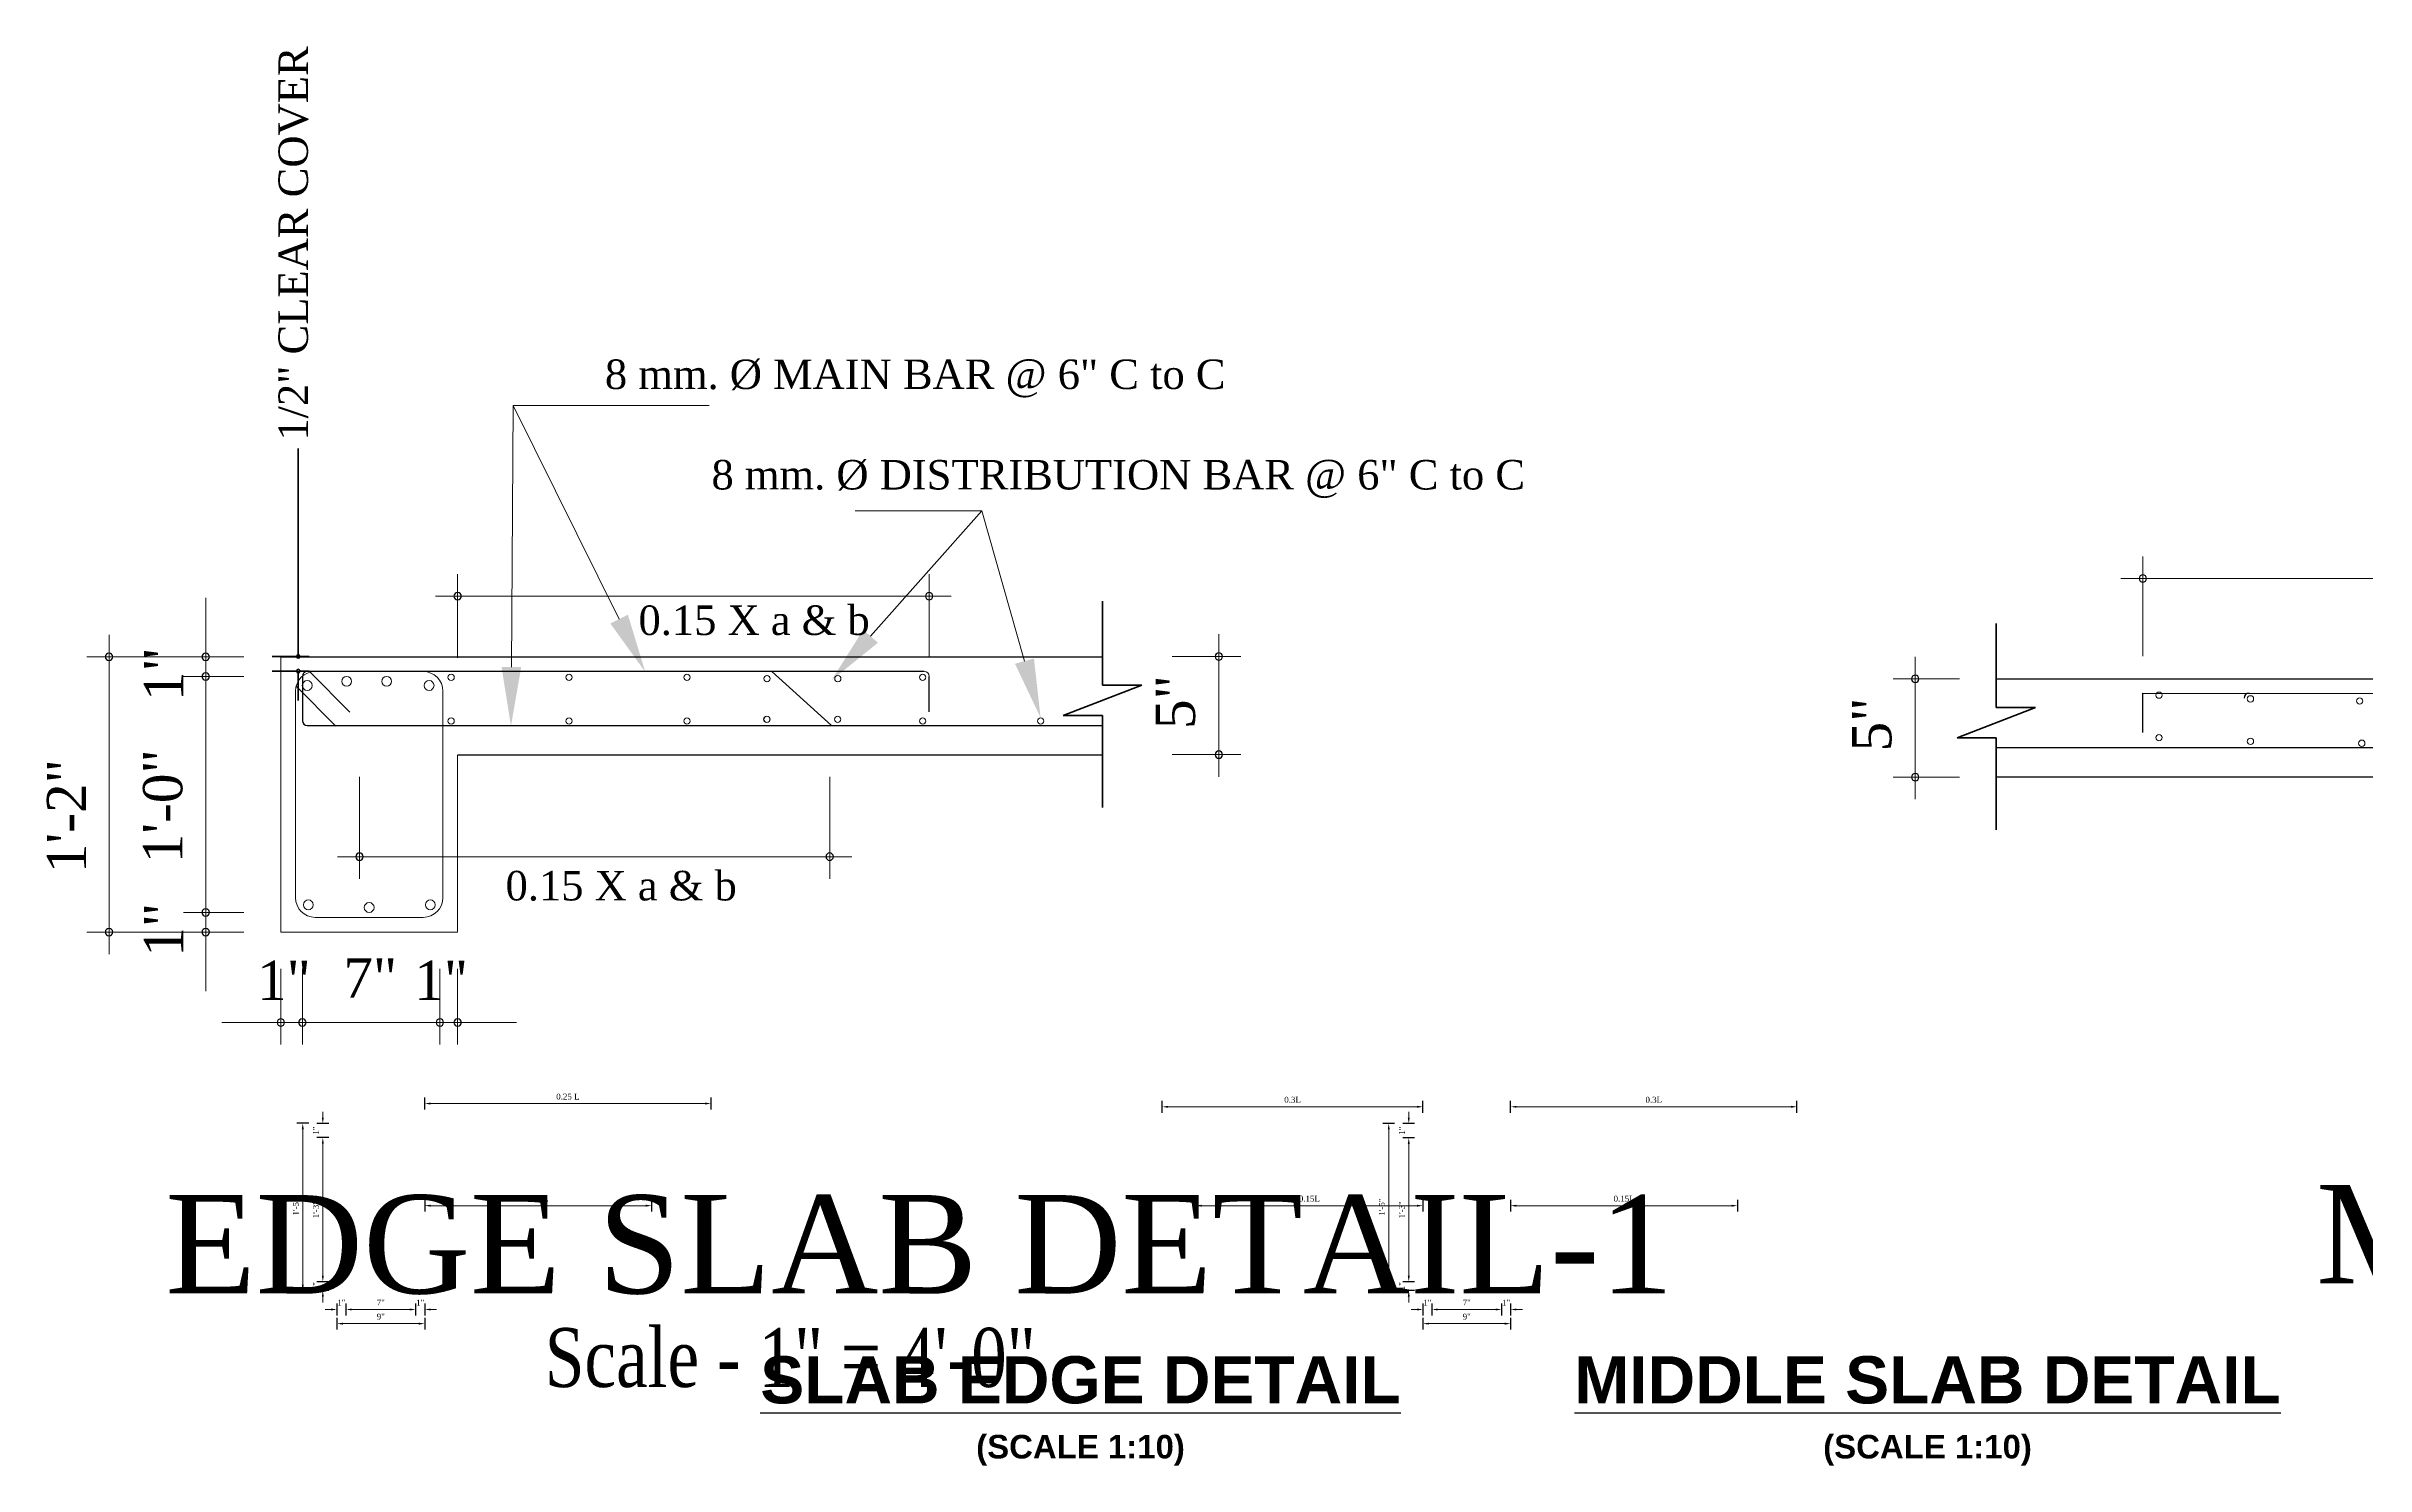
# Model space of a CAD drawing. Header units: feet. Extents: x 28652 to 66086, y -6769 to -640.
# Drawn here: x 59786.7 to 60022.7, y -1414.1 to -1269.8 of the extents above; entities that cross this region are included whole.
import ezdxf

# ---------------------------------------------------------------- set-up
doc = ezdxf.new("R2010")
doc.units = ezdxf.units.FT
doc.header["$LTSCALE"] = 50
doc.header["$MEASUREMENT"] = 0
doc.header["$PDMODE"] = 34
for name, color, linetype, lineweight in [('brain', 176, 'Continuous', 15), ('DIM', 7, 'Continuous', 9), ('DIMENSION', 142, 'Continuous', 13), ('ring', 200, 'Continuous', 15), ('wall', 6, 'Continuous', 40)]:
    doc.layers.add(name, color=color, linetype=linetype, lineweight=lineweight)
doc.layers.add('IES_WR_TEMPLATE-TITLE TEXT', color=7, linetype='Continuous')
doc.layers.add('Text', color=7, linetype='Continuous')
doc.styles.add('1.8', font='times.ttf', dxfattribs={"width": 0.8, "height": 8})
doc.styles.add('arial', font='times.ttf')
doc.styles.add('Arial Annotation', font='arial.ttf', dxfattribs={"height": 0.06})
doc.styles.add('STYLUS', font='times.ttf')
doc.styles.add('TITLE', font='times.ttf', dxfattribs={"height": 11})
doc.dimstyles.new('SECS', dxfattribs={"dimtxt": 0.06, "dimasz": 0.06, "dimexe": 0.06, "dimexo": 0, "dimgap": 0.04, "dimtad": 1, "dimdec": 0, "dimzin": 3, "dimdsep": 46, "dimlunit": 4, "dimtxsty": 'arial', "dimcen": 1.25, "dimclrd": 256, "dimclrt": 3, "dimadec": 0, "dimazin": 0, "dimtfac": 1, "dimtdec": 0, "dimtix": 1, "dimtofl": 0, "dimtmove": 2, "dimatfit": 1, "dimfxl": 0.06, "dimfxlon": 1, "dimtolj": 1, "dimtzin": 0, "dimlwd": -1, "dimarcsym": 0})

# ---------------------------------------------------------------- blocks, each defined once
blk = doc.blocks.new('*D1395')
at = {"layer": 'Defpoints', "color": 0, "ltscale": 0.1, "transparency": 16777216}
for p in [(59812.78, -1379.3), (59816.26, -1379.3), (59816.26, -1396.32)]:
    blk.add_point(p, dxfattribs=at)
at = {"layer": 'DIM', "color": 0, "lineweight": -2, "ltscale": 0.1, "transparency": 16777216}
for p, q in [((59813.38, -1379.3), (59812.18, -1379.3)), ((59813.38, -1396.32), (59812.18, -1396.32))]:
    blk.add_line(p, q, dxfattribs=at)
at = {"layer": 'DIM', "ltscale": 0.1, "transparency": 16777216}
blk.add_line((59812.78, -1395.72), (59812.78, -1379.9), dxfattribs=at)
for points in [[(59812.68, -1379.9), (59812.88, -1379.9), (59812.78, -1379.3)], [(59812.68, -1395.72), (59812.88, -1395.72), (59812.78, -1396.32)]]:
    blk.add_solid(points, dxfattribs=at)
at = {"layer": 'DIM', "color": 3, "ltscale": 0.1, "transparency": 16777216, "insert": (59812.08, -1387.81), "char_height": 0.6, "attachment_point": 5, "rotation": 90, "style": 'arial'}
blk.add_mtext('\\A1;1\'-5"', dxfattribs=at)
blk = doc.blocks.new('*D1397')
at = {"layer": 'Defpoints', "color": 0, "ltscale": 0.1, "transparency": 16777216}
for p in [(59814.82, -1396.32), (59820.72, -1395.41), (59820.72, -1396.32)]:
    blk.add_point(p, dxfattribs=at)
at = {"layer": 'DIM', "ltscale": 0.1, "transparency": 16777216}
for p, q in [((59814.82, -1394.81), (59814.82, -1394.21)), ((59814.82, -1396.92), (59814.82, -1397.52))]:
    blk.add_line(p, q, dxfattribs=at)
at = {"layer": 'DIM', "color": 0, "lineweight": -2, "ltscale": 0.1, "transparency": 16777216}
for p, q in [((59815.42, -1395.41), (59814.22, -1395.41)), ((59815.42, -1396.32), (59814.22, -1396.32))]:
    blk.add_line(p, q, dxfattribs=at)
at = {"layer": 'DIM', "ltscale": 0.1, "transparency": 16777216}
for points in [[(59814.72, -1394.81), (59814.92, -1394.81), (59814.82, -1395.41)], [(59814.72, -1396.92), (59814.92, -1396.92), (59814.82, -1396.32)]]:
    blk.add_solid(points, dxfattribs=at)
at = {"layer": 'DIM', "color": 3, "ltscale": 0.1, "transparency": 16777216, "insert": (59814.12, -1395.87), "char_height": 0.6, "attachment_point": 5, "rotation": 90, "style": 'arial'}
blk.add_mtext('\\A1;1"', dxfattribs=at)
blk = doc.blocks.new('*D1399')
at = {"layer": 'Defpoints', "color": 0, "ltscale": 0.1, "transparency": 16777216}
for p in [(59814.82, -1380.76), (59817.9, -1380.76), (59820.72, -1395.41)]:
    blk.add_point(p, dxfattribs=at)
at = {"layer": 'DIM', "color": 0, "lineweight": -2, "ltscale": 0.1, "transparency": 16777216}
for p, q in [((59815.42, -1380.76), (59814.22, -1380.76)), ((59815.42, -1395.41), (59814.22, -1395.41))]:
    blk.add_line(p, q, dxfattribs=at)
at = {"layer": 'DIM', "ltscale": 0.1, "transparency": 16777216}
blk.add_line((59814.82, -1394.81), (59814.82, -1381.36), dxfattribs=at)
for points in [[(59814.72, -1381.36), (59814.92, -1381.36), (59814.82, -1380.76)], [(59814.72, -1394.81), (59814.92, -1394.81), (59814.82, -1395.41)]]:
    blk.add_solid(points, dxfattribs=at)
at = {"layer": 'DIM', "color": 3, "ltscale": 0.1, "transparency": 16777216, "insert": (59814.12, -1388.09), "char_height": 0.6, "attachment_point": 5, "rotation": 90, "style": 'arial'}
blk.add_mtext('\\A1;1\'-3"', dxfattribs=at)
blk = doc.blocks.new('*D1401')
at = {"layer": 'Defpoints', "color": 0, "ltscale": 0.1, "transparency": 16777216}
for p in [(59814.82, -1379.32), (59816.26, -1379.32), (59817.9, -1380.76)]:
    blk.add_point(p, dxfattribs=at)
at = {"layer": 'DIM', "ltscale": 0.1, "transparency": 16777216}
for p, q in [((59814.82, -1378.72), (59814.82, -1378.12)), ((59814.82, -1381.36), (59814.82, -1381.96))]:
    blk.add_line(p, q, dxfattribs=at)
at = {"layer": 'DIM', "color": 0, "lineweight": -2, "ltscale": 0.1, "transparency": 16777216}
for p, q in [((59815.42, -1379.32), (59814.22, -1379.32)), ((59815.42, -1380.76), (59814.22, -1380.76))]:
    blk.add_line(p, q, dxfattribs=at)
at = {"layer": 'DIM', "ltscale": 0.1, "transparency": 16777216}
for points in [[(59814.72, -1378.72), (59814.92, -1378.72), (59814.82, -1379.32)], [(59814.72, -1381.36), (59814.92, -1381.36), (59814.82, -1380.76)]]:
    blk.add_solid(points, dxfattribs=at)
at = {"layer": 'DIM', "color": 3, "ltscale": 0.1, "transparency": 16777216, "insert": (59814.12, -1380.04), "char_height": 0.6, "attachment_point": 5, "rotation": 90, "style": 'arial'}
blk.add_mtext('\\A1;1"', dxfattribs=at)
blk = doc.blocks.new('*D1403')
at = {"layer": 'Defpoints', "color": 0, "ltscale": 0.1, "transparency": 16777216}
for p in [(59817.17, -1394.2), (59816.26, -1396.32), (59817.17, -1398.24)]:
    blk.add_point(p, dxfattribs=at)
at = {"layer": 'DIM', "ltscale": 0.1, "transparency": 16777216}
for p, q in [((59815.66, -1398.24), (59815.06, -1398.24)), ((59817.77, -1398.24), (59818.37, -1398.24))]:
    blk.add_line(p, q, dxfattribs=at)
at = {"layer": 'DIM', "color": 0, "lineweight": -2, "ltscale": 0.1, "transparency": 16777216}
for p, q in [((59816.26, -1397.64), (59816.26, -1398.84)), ((59817.17, -1397.64), (59817.17, -1398.84))]:
    blk.add_line(p, q, dxfattribs=at)
at = {"layer": 'DIM', "ltscale": 0.1, "transparency": 16777216}
for points in [[(59815.66, -1398.14), (59815.66, -1398.34), (59816.26, -1398.24)], [(59817.77, -1398.14), (59817.77, -1398.34), (59817.17, -1398.24)]]:
    blk.add_solid(points, dxfattribs=at)
at = {"layer": 'DIM', "color": 3, "ltscale": 0.1, "transparency": 16777216, "insert": (59816.71, -1397.54), "char_height": 0.6, "attachment_point": 5, "style": 'arial'}
blk.add_mtext('\\A1;1"', dxfattribs=at)
blk = doc.blocks.new('*D1405')
at = {"layer": 'Defpoints', "color": 0, "ltscale": 0.1, "transparency": 16777216}
for p in [(59817.17, -1394.2), (59824.27, -1394.2), (59824.27, -1398.24)]:
    blk.add_point(p, dxfattribs=at)
at = {"layer": 'DIM', "color": 0, "lineweight": -2, "ltscale": 0.1, "transparency": 16777216}
for p, q in [((59817.17, -1397.64), (59817.17, -1398.84)), ((59824.27, -1397.64), (59824.27, -1398.84))]:
    blk.add_line(p, q, dxfattribs=at)
at = {"layer": 'DIM', "ltscale": 0.1, "transparency": 16777216}
blk.add_line((59817.77, -1398.24), (59823.67, -1398.24), dxfattribs=at)
for points in [[(59817.77, -1398.14), (59817.77, -1398.34), (59817.17, -1398.24)], [(59823.67, -1398.14), (59823.67, -1398.34), (59824.27, -1398.24)]]:
    blk.add_solid(points, dxfattribs=at)
at = {"layer": 'DIM', "color": 3, "ltscale": 0.1, "transparency": 16777216, "insert": (59820.72, -1397.53), "char_height": 0.6, "attachment_point": 5, "style": 'arial'}
blk.add_mtext('\\A1;7"', dxfattribs=at)
blk = doc.blocks.new('*D1407')
at = {"layer": 'Defpoints', "color": 0, "ltscale": 0.1, "transparency": 16777216}
for p in [(59824.27, -1394.2), (59825.19, -1396.32), (59825.19, -1398.24)]:
    blk.add_point(p, dxfattribs=at)
at = {"layer": 'DIM', "ltscale": 0.1, "transparency": 16777216}
for p, q in [((59823.67, -1398.24), (59823.07, -1398.24)), ((59825.79, -1398.24), (59826.39, -1398.24))]:
    blk.add_line(p, q, dxfattribs=at)
at = {"layer": 'DIM', "color": 0, "lineweight": -2, "ltscale": 0.1, "transparency": 16777216}
for p, q in [((59824.27, -1397.64), (59824.27, -1398.84)), ((59825.19, -1397.64), (59825.19, -1398.84))]:
    blk.add_line(p, q, dxfattribs=at)
at = {"layer": 'DIM', "ltscale": 0.1, "transparency": 16777216}
for points in [[(59823.67, -1398.14), (59823.67, -1398.34), (59824.27, -1398.24)], [(59825.79, -1398.14), (59825.79, -1398.34), (59825.19, -1398.24)]]:
    blk.add_solid(points, dxfattribs=at)
at = {"layer": 'DIM', "color": 3, "ltscale": 0.1, "transparency": 16777216, "insert": (59824.73, -1397.54), "char_height": 0.6, "attachment_point": 5, "style": 'arial'}
blk.add_mtext('\\A1;1"', dxfattribs=at)
blk = doc.blocks.new('*D1409')
at = {"layer": 'Defpoints', "color": 0, "ltscale": 0.1, "transparency": 16777216}
for p in [(59816.26, -1396.32), (59825.19, -1396.32), (59825.19, -1399.68)]:
    blk.add_point(p, dxfattribs=at)
at = {"layer": 'DIM', "color": 0, "lineweight": -2, "ltscale": 0.1, "transparency": 16777216}
for p, q in [((59816.26, -1399.08), (59816.26, -1400.28)), ((59825.19, -1399.08), (59825.19, -1400.28))]:
    blk.add_line(p, q, dxfattribs=at)
at = {"layer": 'DIM', "ltscale": 0.1, "transparency": 16777216}
blk.add_line((59816.86, -1399.68), (59824.59, -1399.68), dxfattribs=at)
for points in [[(59816.86, -1399.58), (59816.86, -1399.78), (59816.26, -1399.68)], [(59824.59, -1399.58), (59824.59, -1399.78), (59825.19, -1399.68)]]:
    blk.add_solid(points, dxfattribs=at)
at = {"layer": 'DIM', "color": 3, "ltscale": 0.1, "transparency": 16777216, "insert": (59820.72, -1398.97), "char_height": 0.6, "attachment_point": 5, "style": 'arial'}
blk.add_mtext('\\A1;9"', dxfattribs=at)
blk = doc.blocks.new('*D1411')
at = {"layer": 'Defpoints', "color": 0, "ltscale": 0.1, "transparency": 16777216}
for p in [(59854.33, -1377.29), (59854.33, -1383.24), (59825.19, -1385.39)]:
    blk.add_point(p, dxfattribs=at)
at = {"layer": 'DIM', "color": 0, "lineweight": -2, "ltscale": 0.1, "transparency": 16777216}
for p, q in [((59825.19, -1377.89), (59825.19, -1376.69)), ((59854.33, -1377.89), (59854.33, -1376.69))]:
    blk.add_line(p, q, dxfattribs=at)
at = {"layer": 'DIM', "ltscale": 0.1, "transparency": 16777216}
blk.add_line((59825.79, -1377.29), (59853.73, -1377.29), dxfattribs=at)
for points in [[(59825.79, -1377.19), (59825.79, -1377.39), (59825.19, -1377.29)], [(59853.73, -1377.19), (59853.73, -1377.39), (59854.33, -1377.29)]]:
    blk.add_solid(points, dxfattribs=at)
at = {"layer": 'DIM', "color": 3, "ltscale": 0.1, "transparency": 16777216, "insert": (59839.76, -1376.59), "char_height": 0.6, "attachment_point": 5, "style": 'arial'}
blk.add_mtext('\\A1;0.25 L', dxfattribs=at)
blk = doc.blocks.new('*D1413')
at = {"layer": 'Defpoints', "color": 0, "ltscale": 0.1, "transparency": 16777216}
for p in [(59825.19, -1385.39), (59848.29, -1384.1), (59848.29, -1387.68)]:
    blk.add_point(p, dxfattribs=at)
at = {"layer": 'DIM', "color": 0, "lineweight": -2, "ltscale": 0.1, "transparency": 16777216}
for p, q in [((59825.19, -1387.08), (59825.19, -1388.28)), ((59848.29, -1387.08), (59848.29, -1388.28))]:
    blk.add_line(p, q, dxfattribs=at)
at = {"layer": 'DIM', "ltscale": 0.1, "transparency": 16777216}
blk.add_line((59825.79, -1387.68), (59847.69, -1387.68), dxfattribs=at)
for points in [[(59825.79, -1387.58), (59825.79, -1387.78), (59825.19, -1387.68)], [(59847.69, -1387.58), (59847.69, -1387.78), (59848.29, -1387.68)]]:
    blk.add_solid(points, dxfattribs=at)
at = {"layer": 'DIM', "color": 3, "ltscale": 0.1, "transparency": 16777216, "insert": (59836.74, -1386.97), "char_height": 0.6, "attachment_point": 5, "style": 'arial'}
blk.add_mtext('\\A1;0.15L', dxfattribs=at)
blk = doc.blocks.new('*D1415')
at = {"layer": 'Defpoints', "color": 0, "ltscale": 0.1, "transparency": 16777216}
for p in [(59923.31, -1379.32), (59926.79, -1379.32), (59926.79, -1396.32)]:
    blk.add_point(p, dxfattribs=at)
at = {"layer": 'DIM', "color": 0, "lineweight": -2, "ltscale": 0.1, "transparency": 16777216}
for p, q in [((59923.91, -1379.32), (59922.71, -1379.32)), ((59923.91, -1396.32), (59922.71, -1396.32))]:
    blk.add_line(p, q, dxfattribs=at)
at = {"layer": 'DIM', "ltscale": 0.1, "transparency": 16777216}
blk.add_line((59923.31, -1395.72), (59923.31, -1379.92), dxfattribs=at)
for points in [[(59923.21, -1379.92), (59923.41, -1379.92), (59923.31, -1379.32)], [(59923.21, -1395.72), (59923.41, -1395.72), (59923.31, -1396.32)]]:
    blk.add_solid(points, dxfattribs=at)
at = {"layer": 'DIM', "color": 3, "ltscale": 0.1, "transparency": 16777216, "insert": (59922.61, -1387.82), "char_height": 0.6, "attachment_point": 5, "rotation": 90, "style": 'arial'}
blk.add_mtext('\\A1;1\'-5"', dxfattribs=at)
blk = doc.blocks.new('*D1417')
at = {"layer": 'Defpoints', "color": 0, "ltscale": 0.1, "transparency": 16777216}
for p in [(59925.35, -1396.32), (59931.25, -1395.41), (59931.25, -1396.32)]:
    blk.add_point(p, dxfattribs=at)
at = {"layer": 'DIM', "ltscale": 0.1, "transparency": 16777216}
for p, q in [((59925.35, -1394.81), (59925.35, -1394.21)), ((59925.35, -1396.92), (59925.35, -1397.52))]:
    blk.add_line(p, q, dxfattribs=at)
at = {"layer": 'DIM', "color": 0, "lineweight": -2, "ltscale": 0.1, "transparency": 16777216}
for p, q in [((59925.95, -1395.41), (59924.75, -1395.41)), ((59925.95, -1396.32), (59924.75, -1396.32))]:
    blk.add_line(p, q, dxfattribs=at)
at = {"layer": 'DIM', "ltscale": 0.1, "transparency": 16777216}
for points in [[(59925.25, -1394.81), (59925.45, -1394.81), (59925.35, -1395.41)], [(59925.25, -1396.92), (59925.45, -1396.92), (59925.35, -1396.32)]]:
    blk.add_solid(points, dxfattribs=at)
at = {"layer": 'DIM', "color": 3, "ltscale": 0.1, "transparency": 16777216, "insert": (59924.65, -1395.87), "char_height": 0.6, "attachment_point": 5, "rotation": 90, "style": 'arial'}
blk.add_mtext('\\A1;1"', dxfattribs=at)
blk = doc.blocks.new('*D1419')
at = {"layer": 'Defpoints', "color": 0, "ltscale": 0.1, "transparency": 16777216}
for p in [(59925.35, -1380.79), (59928.43, -1380.79), (59931.25, -1395.41)]:
    blk.add_point(p, dxfattribs=at)
at = {"layer": 'DIM', "color": 0, "lineweight": -2, "ltscale": 0.1, "transparency": 16777216}
for p, q in [((59925.95, -1380.79), (59924.75, -1380.79)), ((59925.95, -1395.41), (59924.75, -1395.41))]:
    blk.add_line(p, q, dxfattribs=at)
at = {"layer": 'DIM', "ltscale": 0.1, "transparency": 16777216}
blk.add_line((59925.35, -1394.81), (59925.35, -1381.39), dxfattribs=at)
for points in [[(59925.25, -1381.39), (59925.45, -1381.39), (59925.35, -1380.79)], [(59925.25, -1394.81), (59925.45, -1394.81), (59925.35, -1395.41)]]:
    blk.add_solid(points, dxfattribs=at)
at = {"layer": 'DIM', "color": 3, "ltscale": 0.1, "transparency": 16777216, "insert": (59924.65, -1388.1), "char_height": 0.6, "attachment_point": 5, "rotation": 90, "style": 'arial'}
blk.add_mtext('\\A1;1\'-3"', dxfattribs=at)
blk = doc.blocks.new('*D1421')
at = {"layer": 'Defpoints', "color": 0, "ltscale": 0.1, "transparency": 16777216}
for p in [(59927.7, -1394.2), (59926.79, -1396.32), (59927.7, -1398.24)]:
    blk.add_point(p, dxfattribs=at)
at = {"layer": 'DIM', "ltscale": 0.1, "transparency": 16777216}
for p, q in [((59926.19, -1398.24), (59925.59, -1398.24)), ((59928.3, -1398.24), (59928.9, -1398.24))]:
    blk.add_line(p, q, dxfattribs=at)
at = {"layer": 'DIM', "color": 0, "lineweight": -2, "ltscale": 0.1, "transparency": 16777216}
for p, q in [((59926.79, -1397.64), (59926.79, -1398.84)), ((59927.7, -1397.64), (59927.7, -1398.84))]:
    blk.add_line(p, q, dxfattribs=at)
at = {"layer": 'DIM', "ltscale": 0.1, "transparency": 16777216}
for points in [[(59926.19, -1398.14), (59926.19, -1398.34), (59926.79, -1398.24)], [(59928.3, -1398.14), (59928.3, -1398.34), (59927.7, -1398.24)]]:
    blk.add_solid(points, dxfattribs=at)
at = {"layer": 'DIM', "color": 3, "ltscale": 0.1, "transparency": 16777216, "insert": (59927.24, -1397.54), "char_height": 0.6, "attachment_point": 5, "style": 'arial'}
blk.add_mtext('\\A1;1"', dxfattribs=at)
blk = doc.blocks.new('*D1423')
at = {"layer": 'Defpoints', "color": 0, "ltscale": 0.1, "transparency": 16777216}
for p in [(59927.7, -1394.2), (59934.8, -1394.2), (59934.8, -1398.24)]:
    blk.add_point(p, dxfattribs=at)
at = {"layer": 'DIM', "color": 0, "lineweight": -2, "ltscale": 0.1, "transparency": 16777216}
for p, q in [((59927.7, -1397.64), (59927.7, -1398.84)), ((59934.8, -1397.64), (59934.8, -1398.84))]:
    blk.add_line(p, q, dxfattribs=at)
at = {"layer": 'DIM', "ltscale": 0.1, "transparency": 16777216}
blk.add_line((59928.3, -1398.24), (59934.2, -1398.24), dxfattribs=at)
for points in [[(59928.3, -1398.14), (59928.3, -1398.34), (59927.7, -1398.24)], [(59934.2, -1398.14), (59934.2, -1398.34), (59934.8, -1398.24)]]:
    blk.add_solid(points, dxfattribs=at)
at = {"layer": 'DIM', "color": 3, "ltscale": 0.1, "transparency": 16777216, "insert": (59931.25, -1397.53), "char_height": 0.6, "attachment_point": 5, "style": 'arial'}
blk.add_mtext('\\A1;7"', dxfattribs=at)
blk = doc.blocks.new('*D1425')
at = {"layer": 'Defpoints', "color": 0, "ltscale": 0.1, "transparency": 16777216}
for p in [(59934.8, -1394.2), (59935.71, -1396.32), (59935.71, -1398.24)]:
    blk.add_point(p, dxfattribs=at)
at = {"layer": 'DIM', "ltscale": 0.1, "transparency": 16777216}
for p, q in [((59934.2, -1398.24), (59933.6, -1398.24)), ((59936.31, -1398.24), (59936.91, -1398.24))]:
    blk.add_line(p, q, dxfattribs=at)
at = {"layer": 'DIM', "color": 0, "lineweight": -2, "ltscale": 0.1, "transparency": 16777216}
for p, q in [((59934.8, -1397.64), (59934.8, -1398.84)), ((59935.71, -1397.64), (59935.71, -1398.84))]:
    blk.add_line(p, q, dxfattribs=at)
at = {"layer": 'DIM', "ltscale": 0.1, "transparency": 16777216}
for points in [[(59934.2, -1398.14), (59934.2, -1398.34), (59934.8, -1398.24)], [(59936.31, -1398.14), (59936.31, -1398.34), (59935.71, -1398.24)]]:
    blk.add_solid(points, dxfattribs=at)
at = {"layer": 'DIM', "color": 3, "ltscale": 0.1, "transparency": 16777216, "insert": (59935.26, -1397.54), "char_height": 0.6, "attachment_point": 5, "style": 'arial'}
blk.add_mtext('\\A1;1"', dxfattribs=at)
blk = doc.blocks.new('*D1427')
at = {"layer": 'Defpoints', "color": 0, "ltscale": 0.1, "transparency": 16777216}
for p in [(59926.79, -1396.32), (59935.71, -1396.32), (59935.71, -1399.68)]:
    blk.add_point(p, dxfattribs=at)
at = {"layer": 'DIM', "color": 0, "lineweight": -2, "ltscale": 0.1, "transparency": 16777216}
for p, q in [((59926.79, -1399.08), (59926.79, -1400.28)), ((59935.71, -1399.08), (59935.71, -1400.28))]:
    blk.add_line(p, q, dxfattribs=at)
at = {"layer": 'DIM', "ltscale": 0.1, "transparency": 16777216}
blk.add_line((59927.39, -1399.68), (59935.11, -1399.68), dxfattribs=at)
for points in [[(59927.39, -1399.58), (59927.39, -1399.78), (59926.79, -1399.68)], [(59935.11, -1399.58), (59935.11, -1399.78), (59935.71, -1399.68)]]:
    blk.add_solid(points, dxfattribs=at)
at = {"layer": 'DIM', "color": 3, "ltscale": 0.1, "transparency": 16777216, "insert": (59931.25, -1398.97), "char_height": 0.6, "attachment_point": 5, "style": 'arial'}
blk.add_mtext('\\A1;9"', dxfattribs=at)
blk = doc.blocks.new('*D1429')
at = {"layer": 'Defpoints', "color": 0, "ltscale": 0.1, "transparency": 16777216}
for p in [(59935.71, -1385.39), (59958.82, -1384.12), (59958.82, -1387.68)]:
    blk.add_point(p, dxfattribs=at)
at = {"layer": 'DIM', "color": 0, "lineweight": -2, "ltscale": 0.1, "transparency": 16777216}
for p, q in [((59935.71, -1387.08), (59935.71, -1388.28)), ((59958.82, -1387.08), (59958.82, -1388.28))]:
    blk.add_line(p, q, dxfattribs=at)
at = {"layer": 'DIM', "ltscale": 0.1, "transparency": 16777216}
blk.add_line((59936.31, -1387.68), (59958.22, -1387.68), dxfattribs=at)
for points in [[(59936.31, -1387.58), (59936.31, -1387.78), (59935.71, -1387.68)], [(59958.22, -1387.58), (59958.22, -1387.78), (59958.82, -1387.68)]]:
    blk.add_solid(points, dxfattribs=at)
at = {"layer": 'DIM', "color": 3, "ltscale": 0.1, "transparency": 16777216, "insert": (59947.27, -1386.97), "char_height": 0.6, "attachment_point": 5, "style": 'arial'}
blk.add_mtext('\\A1;0.15L', dxfattribs=at)
blk = doc.blocks.new('*D1431')
at = {"layer": 'Defpoints', "color": 0, "ltscale": 0.1, "transparency": 16777216}
for p in [(59925.35, -1379.32), (59928.43, -1380.79), (59934.01, -1379.32)]:
    blk.add_point(p, dxfattribs=at)
at = {"layer": 'DIM', "ltscale": 0.1, "transparency": 16777216}
for p, q in [((59925.35, -1378.72), (59925.35, -1378.12)), ((59925.35, -1381.39), (59925.35, -1381.99))]:
    blk.add_line(p, q, dxfattribs=at)
at = {"layer": 'DIM', "color": 0, "lineweight": -2, "ltscale": 0.1, "transparency": 16777216}
for p, q in [((59925.95, -1379.32), (59924.75, -1379.32)), ((59925.95, -1380.79), (59924.75, -1380.79))]:
    blk.add_line(p, q, dxfattribs=at)
at = {"layer": 'DIM', "ltscale": 0.1, "transparency": 16777216}
for points in [[(59925.25, -1378.72), (59925.45, -1378.72), (59925.35, -1379.32)], [(59925.25, -1381.39), (59925.45, -1381.39), (59925.35, -1380.79)]]:
    blk.add_solid(points, dxfattribs=at)
at = {"layer": 'DIM', "color": 3, "ltscale": 0.1, "transparency": 16777216, "insert": (59924.65, -1380.05), "char_height": 0.6, "attachment_point": 5, "rotation": 90, "style": 'arial'}
blk.add_mtext('\\A1;1"', dxfattribs=at)
blk = doc.blocks.new('*D1433')
at = {"layer": 'Defpoints', "color": 0, "ltscale": 0.1, "transparency": 16777216}
for p in [(59964.86, -1377.62), (59964.86, -1383.27), (59935.71, -1385.39)]:
    blk.add_point(p, dxfattribs=at)
at = {"layer": 'DIM', "color": 0, "lineweight": -2, "ltscale": 0.1, "transparency": 16777216}
for p, q in [((59935.71, -1378.22), (59935.71, -1377.02)), ((59964.86, -1378.22), (59964.86, -1377.02))]:
    blk.add_line(p, q, dxfattribs=at)
at = {"layer": 'DIM', "ltscale": 0.1, "transparency": 16777216}
blk.add_line((59936.31, -1377.62), (59964.26, -1377.62), dxfattribs=at)
for points in [[(59936.31, -1377.52), (59936.31, -1377.72), (59935.71, -1377.62)], [(59964.26, -1377.52), (59964.26, -1377.72), (59964.86, -1377.62)]]:
    blk.add_solid(points, dxfattribs=at)
at = {"layer": 'DIM', "color": 3, "ltscale": 0.1, "transparency": 16777216, "insert": (59950.29, -1376.91), "char_height": 0.6, "attachment_point": 5, "style": 'arial'}
blk.add_mtext('\\A1;0.3L', dxfattribs=at)
blk = doc.blocks.new('*D1435')
at = {"layer": 'Defpoints', "color": 0, "ltscale": 0.1, "transparency": 16777216}
for p in [(59900.25, -1377.62), (59900.25, -1383.08), (59926.79, -1385.39)]:
    blk.add_point(p, dxfattribs=at)
at = {"layer": 'DIM', "color": 0, "lineweight": -2, "ltscale": 0.1, "transparency": 16777216}
for p, q in [((59900.25, -1378.22), (59900.25, -1377.02)), ((59926.79, -1378.22), (59926.79, -1377.02))]:
    blk.add_line(p, q, dxfattribs=at)
at = {"layer": 'DIM', "ltscale": 0.1, "transparency": 16777216}
blk.add_line((59926.19, -1377.62), (59900.85, -1377.62), dxfattribs=at)
for points in [[(59900.85, -1377.52), (59900.85, -1377.72), (59900.25, -1377.62)], [(59926.19, -1377.52), (59926.19, -1377.72), (59926.79, -1377.62)]]:
    blk.add_solid(points, dxfattribs=at)
at = {"layer": 'DIM', "color": 3, "ltscale": 0.1, "transparency": 16777216, "insert": (59913.52, -1376.91), "char_height": 0.6, "attachment_point": 5, "style": 'arial'}
blk.add_mtext('\\A1;0.3L', dxfattribs=at)
blk = doc.blocks.new('*D1437')
at = {"layer": 'Defpoints', "color": 0, "ltscale": 0.1, "transparency": 16777216}
for p in [(59903.68, -1384.12), (59926.79, -1385.39), (59903.68, -1387.68)]:
    blk.add_point(p, dxfattribs=at)
at = {"layer": 'DIM', "color": 0, "lineweight": -2, "ltscale": 0.1, "transparency": 16777216}
for p, q in [((59903.68, -1387.08), (59903.68, -1388.28)), ((59926.79, -1387.08), (59926.79, -1388.28))]:
    blk.add_line(p, q, dxfattribs=at)
at = {"layer": 'DIM', "ltscale": 0.1, "transparency": 16777216}
blk.add_line((59926.19, -1387.68), (59904.28, -1387.68), dxfattribs=at)
for points in [[(59904.28, -1387.58), (59904.28, -1387.78), (59903.68, -1387.68)], [(59926.19, -1387.58), (59926.19, -1387.78), (59926.79, -1387.68)]]:
    blk.add_solid(points, dxfattribs=at)
at = {"layer": 'DIM', "color": 3, "ltscale": 0.1, "transparency": 16777216, "insert": (59915.23, -1386.97), "char_height": 0.6, "attachment_point": 5, "style": 'arial'}
blk.add_mtext('\\A1;0.15L', dxfattribs=at)

msp = doc.modelspace()

# ---------------------------------------------------------------- linework, layer by layer
at = {"ltscale": 10}
for p, q in [((59810.54, -1331.85), (59894.19, -1331.84)), ((59985.15, -1334.09), (60233.88, -1334.07)), ((59894.19, -1341.84), (59828.54, -1341.84)), ((60088.38, -1344.07), (59985.15, -1344.09))]:
    msp.add_line(p, q, dxfattribs=at)
at = {"color": 0, "linetype": 'ByBlock'}
for centre, radius, start, end in [((60000.06, -1323.89), 0.375, 0, 180), ((60000.06, -1323.89), 0.375, 180, 0), ((59828.54, -1325.68), 0.375, 0, 180), ((59828.54, -1325.68), 0.375, 180, 0), ((59876.54, -1325.68), 0.375, 0, 180), ((59876.54, -1325.68), 0.375, 180, 0), ((59793.06, -1331.85), 0.375, 90, 270), ((59793.06, -1331.85), 0.375, 270, 90), ((59802.9, -1331.85), 0.375, 90, 270), ((59802.9, -1333.85), 0.375, 90, 270), ((59802.9, -1333.85), 0.375, 90, 270), ((59802.9, -1331.85), 0.375, 270, 90), ((59802.9, -1333.85), 0.375, 270, 90), ((59802.9, -1333.85), 0.375, 270, 90), ((59812.32, -1331.81), 0.188, 90, 270), ((59812.32, -1333.31), 0.188, 90, 270), ((59812.32, -1331.81), 0.188, 270, 90), ((59812.32, -1333.31), 0.188, 270, 90), ((59906.02, -1331.81), 0.375, 90, 270), ((59906.02, -1331.81), 0.375, 270, 90), ((59976.9, -1334.1), 0.375, 90, 270), ((59976.9, -1334.1), 0.375, 270, 90), ((59906.02, -1341.8), 0.375, 90, 270), ((59906.02, -1341.8), 0.375, 270, 90), ((59976.9, -1344.09), 0.375, 90, 270), ((59976.9, -1344.09), 0.375, 270, 90), ((59818.56, -1352.18), 0.375, 0, 180), ((59818.56, -1352.18), 0.375, 180, 0), ((59866.41, -1352.18), 0.375, 0, 180), ((59866.41, -1352.18), 0.375, 180, 0), ((59793.06, -1359.85), 0.375, 90, 270), ((59793.06, -1359.85), 0.375, 270, 90), ((59802.9, -1357.85), 0.375, 90, 270), ((59802.9, -1357.85), 0.375, 90, 270), ((59802.9, -1359.85), 0.375, 90, 270), ((59802.9, -1357.85), 0.375, 270, 90), ((59802.9, -1357.85), 0.375, 270, 90), ((59802.9, -1359.85), 0.375, 270, 90), ((59810.54, -1369.05), 0.375, 0, 180), ((59810.54, -1369.05), 0.375, 180, 0), ((59812.74, -1369.05), 0.375, 0, 180), ((59812.74, -1369.05), 0.375, 0, 180), ((59812.74, -1369.05), 0.375, 180, 0), ((59812.74, -1369.05), 0.375, 180, 0), ((59826.74, -1369.05), 0.375, 0, 180), ((59826.74, -1369.05), 0.375, 0, 180), ((59826.74, -1369.05), 0.375, 180, 0), ((59826.74, -1369.05), 0.375, 180, 0), ((59828.54, -1369.05), 0.375, 0, 180), ((59828.54, -1369.05), 0.375, 180, 0)]:
    msp.add_arc(centre, radius, start, end, dxfattribs=at)
at = {"layer": 'brain', "lineweight": 30}
for p, q in [((59876.04, -1333.35), (59813.24, -1333.35)), ((59866.59, -1338.84), (59860.52, -1333.35)), ((59812.74, -1333.85), (59812.74, -1338.35)), ((59876.54, -1337.43), (59876.54, -1333.85)), ((60000.06, -1339.55), (60000.06, -1335.55)), ((60000.06, -1335.55), (60212.11, -1335.85)), ((59813.24, -1338.85), (59894.19, -1338.84)), ((59985.15, -1341.09), (60233.88, -1341.07))]:
    msp.add_line(p, q, dxfattribs=at)
for centre, start, end in [((60010.88, -1336.05), 90, 180), ((59813.24, -1338.35), 180, 270)]:
    msp.add_arc(centre, 0.5, start, end, dxfattribs=at)
at = {"layer": 'DIM', "color": 5, "ltscale": 48}
for p, q in [((60000.06, -1331.8), (60000.06, -1321.64)), ((59828.54, -1331.96), (59828.54, -1323.43)), ((59876.54, -1331.93), (59876.54, -1323.43)), ((59997.81, -1323.89), (60090.63, -1323.89)), ((59802.9, -1331.85), (59802.9, -1325.85)), ((59826.29, -1325.68), (59878.79, -1325.68)), ((59793.06, -1362.1), (59793.06, -1329.6)), ((59906.02, -1329.56), (59906.02, -1344.05)), ((59806.79, -1331.85), (59790.81, -1331.85)), ((59806.79, -1331.85), (59800.65, -1331.85)), ((59802.9, -1360.1), (59802.9, -1331.6)), ((59901.26, -1331.81), (59908.27, -1331.81)), ((59976.9, -1331.85), (59976.9, -1346.34)), ((59806.79, -1333.85), (59800.65, -1333.85)), ((59806.79, -1333.85), (59800.65, -1333.85)), ((59802.9, -1333.85), (59802.9, -1339.85)), ((59981.4, -1334.1), (59974.65, -1334.1)), ((59901.26, -1341.8), (59908.27, -1341.8)), ((59818.56, -1344.06), (59818.56, -1354.43)), ((59866.41, -1344.06), (59866.41, -1354.43)), ((59981.4, -1344.09), (59974.65, -1344.09)), ((59802.9, -1357.85), (59802.9, -1351.85)), ((59816.31, -1352.18), (59868.66, -1352.18)), ((59806.79, -1357.85), (59800.65, -1357.85)), ((59806.79, -1357.85), (59800.65, -1357.85)), ((59806.79, -1359.85), (59790.81, -1359.85)), ((59806.79, -1359.85), (59800.65, -1359.85)), ((59802.9, -1359.85), (59802.9, -1365.85)), ((59810.54, -1363.6), (59810.54, -1371.3)), ((59812.74, -1363.6), (59812.74, -1371.3)), ((59812.74, -1363.6), (59812.74, -1371.3)), ((59826.74, -1363.6), (59826.74, -1371.3)), ((59826.74, -1363.6), (59826.74, -1371.3)), ((59828.54, -1363.6), (59828.54, -1371.3)), ((59810.54, -1369.05), (59804.54, -1369.05)), ((59828.99, -1369.05), (59810.49, -1369.05)), ((59812.74, -1369.05), (59818.74, -1369.05)), ((59826.74, -1369.05), (59820.74, -1369.05)), ((59828.54, -1369.05), (59834.54, -1369.05))]:
    msp.add_line(p, q, dxfattribs=at)
at = {"layer": 'DIM'}
for p, q in [((59810.54, -1331.85), (59810.54, -1359.85)), ((59813.52, -1333.42), (59817.57, -1337.47)), ((59825.04, -1333.35), (59814.04, -1333.35)), ((59812.04, -1335.35), (59812.04, -1356.35)), ((59812.1, -1334.83), (59816.16, -1338.89)), ((59827.04, -1356.35), (59827.04, -1335.35)), ((59810.54, -1341.85), (59810.54, -1341.85)), ((59828.54, -1341.84), (59828.54, -1359.85)), ((59814.04, -1358.35), (59825.04, -1358.35)), ((59810.54, -1359.85), (59828.54, -1359.85))]:
    msp.add_line(p, q, dxfattribs=at)
for centre, radius, start, end in [((59814.04, -1335.35), 2, 90, 180), ((59813.24, -1333.85), 0.5, 90, 180), ((59825.04, -1335.35), 2, 0, 90), ((59827.88, -1333.93), 0.32, 0, 180), ((59839.88, -1333.93), 0.32, 0, 180), ((59851.88, -1333.93), 0.32, 0, 180), ((59875.88, -1333.93), 0.32, 0, 180), ((59876.04, -1333.85), 0.5, 0, 90), ((59813.23, -1334.77), 0.5, 0, 180), ((59813.23, -1334.77), 0.5, 180, 0), ((59817.25, -1334.35), 0.5, 0, 180), ((59817.25, -1334.35), 0.5, 180, 0), ((59821.32, -1334.35), 0.5, 0, 180), ((59821.32, -1334.35), 0.5, 180, 0), ((59825.64, -1334.77), 0.5, 0, 180), ((59825.64, -1334.77), 0.5, 180, 0), ((59827.88, -1333.93), 0.32, 180, 0), ((59839.88, -1333.93), 0.32, 180, 0), ((59851.88, -1333.93), 0.32, 180, 0), ((59860.02, -1334.07), 0.32, 0, 180), ((59860.02, -1334.07), 0.32, 180, 0), ((59860.03, -1334.07), 0.32, 0, 180), ((59860.03, -1334.07), 0.32, 180, 0), ((59867.24, -1334.07), 0.32, 0, 180), ((59867.24, -1334.07), 0.32, 180, 0), ((59875.88, -1333.93), 0.32, 180, 0), ((59827.88, -1338.38), 0.32, 0, 180), ((59827.88, -1338.38), 0.32, 180, 0), ((59839.88, -1338.38), 0.32, 0, 180), ((59839.88, -1338.38), 0.32, 180, 0), ((59851.88, -1338.38), 0.32, 0, 180), ((59851.88, -1338.38), 0.32, 180, 0), ((59860.01, -1338.2), 0.32, 0, 180), ((59860.01, -1338.2), 0.32, 180, 0), ((59860.02, -1338.2), 0.32, 0, 180), ((59860.02, -1338.2), 0.32, 180, 0), ((59867.23, -1338.2), 0.32, 0, 180), ((59867.23, -1338.2), 0.32, 180, 0), ((59875.88, -1338.38), 0.32, 0, 180), ((59875.88, -1338.38), 0.32, 0, 180), ((59875.88, -1338.38), 0.32, 180, 0), ((59875.88, -1338.38), 0.32, 180, 0), ((59887.88, -1338.38), 0.32, 0, 180), ((59887.88, -1338.38), 0.32, 180, 0), ((59814.04, -1356.35), 2, 180, 270), ((59813.35, -1357.08), 0.5, 0, 180), ((59813.35, -1357.08), 0.5, 180, 0), ((59819.54, -1357.35), 0.5, 0, 180), ((59825.04, -1356.35), 2, 270, 0), ((59825.76, -1357.08), 0.5, 0, 180), ((59825.76, -1357.08), 0.5, 180, 0), ((59819.54, -1357.35), 0.5, 180, 0)]:
    msp.add_arc(centre, radius, start, end, dxfattribs=at)
at = {"layer": 'DIMENSION', "ltscale": 10, "extrusion": (0, 0, -1)}
for p, q in [((59834.01, -1332.89), (59834.21, -1306.28)), ((59844.97, -1328.01), (59834.21, -1306.28)), ((59834.21, -1306.28), (59854.16, -1306.28)), ((59870.57, -1329.76), (59881.88, -1316.99))]:
    msp.add_line(p, q, dxfattribs=at)
at = {"layer": 'DIMENSION', "ltscale": 10}
for p, q in [((59881.88, -1316.99), (59868.99, -1316.99)), ((59886.23, -1332.29), (59881.88, -1316.99))]:
    msp.add_line(p, q, dxfattribs=at)
at = {"layer": 'ring', "ltscale": 48}
for centre, start, end in [((60001.7, -1335.75), 0, 180), ((60001.7, -1335.75), 180, 0), ((60011.02, -1336.13), 0, 180), ((60022.13, -1336.35), 0, 180), ((60011.02, -1336.13), 180, 0), ((60022.13, -1336.35), 180, 0), ((60001.7, -1340.07), 0, 180), ((60001.7, -1340.07), 180, 0), ((60011.02, -1340.45), 0, 180), ((60011.02, -1340.45), 180, 0), ((60022.35, -1340.64), 0, 180), ((60022.35, -1340.64), 180, 0)]:
    msp.add_arc(centre, 0.32, start, end, dxfattribs=at)
at = {"layer": 'wall', "color": 5, "ltscale": 48}
for p, q in [((59812.32, -1331.81), (59812.32, -1310.65)), ((59809.66, -1331.81), (59813.44, -1331.81)), ((59809.66, -1333.31), (59813.44, -1333.31)), ((59812.32, -1333.31), (59812.32, -1336.31))]:
    msp.add_line(p, q, dxfattribs=at)
at = {"layer": 'wall', "ltscale": 48}
for p, q in [((59894.19, -1334.73), (59894.19, -1326.19)), ((59985.15, -1336.99), (59985.15, -1328.45)), ((59890.19, -1337.82), (59898.19, -1334.73)), ((59898.19, -1334.73), (59894.19, -1334.73)), ((59894.19, -1337.82), (59890.19, -1337.82)), ((59894.19, -1347.18), (59894.19, -1337.82)), ((59981.15, -1340.08), (59989.15, -1336.99)), ((59989.15, -1336.99), (59985.15, -1336.99)), ((59985.15, -1340.08), (59981.15, -1340.08)), ((59985.15, -1349.44), (59985.15, -1340.08))]:
    msp.add_line(p, q, dxfattribs=at)
at = {"layer": 'wall', "ltscale": 48, "extrusion": (0, 0, -1)}
for points in [[(-59844.08, -1328.46), (-59847.64, -1333.39), (-59845.87, -1327.57)], [(-59869.82, -1329.1), (-59866.59, -1334.25), (-59871.32, -1330.42)], [(-59833.01, -1332.88), (-59833.97, -1338.89), (-59835.01, -1332.9)]]:
    msp.add_solid(points, dxfattribs=at)
at = {"layer": 'wall', "ltscale": 48}
msp.add_solid([(59887.2, -1332.02), (59887.88, -1338.06), (59885.27, -1332.56)], dxfattribs=at)

# ---------------------------------------------------------------- texts
at = {"layer": 'DIM', "color": 7, "style": 'STYLUS'}
for s, p in [('1"', (59800.61, -1336.36)), ('5"', (59903.59, -1339.2)), ('5"', (59974.47, -1341.48)), ('1\'-2"', (59790.73, -1353.86)), ('1\'-0"', (59800.52, -1352.86)), ('1"', (59800.61, -1362.36))]:
    msp.add_text(s, height=4, rotation=90, dxfattribs=at).set_placement(p)
for s, p in [('1"', (59808.12, -1366.76)), ('7"', (59816.9, -1366.51)), ('1"', (59824.12, -1366.76))]:
    msp.add_text(s, height=4, dxfattribs=at).set_placement(p)
at = {"layer": 'IES_WR_TEMPLATE-TITLE TEXT', "char_height": 4.8, "width": 151.0404, "attachment_point": 1, "style": 'Arial Annotation'}
for s, insert in [('\\pxqc;{\\fArial|b1|i0|c0|p34;\\LSLAB EDGE DETAIL\\P\\H0.5x;\\l(SCALE 1:10)}', (59816.42, -1402.99)), ('\\pxqc;{\\fArial|b1|i0|c0|p34;\\LMIDDLE SLAB DETAIL\\P\\H0.5x;\\l(SCALE 1:10)}', (59902.63, -1402.99))]:
    msp.add_mtext(s, dxfattribs=dict(at, insert=insert))
at = {"layer": 'Text', "style": 'arial'}
msp.add_text('1/2" CLEAR COVER', height=3, rotation=90, dxfattribs=at).set_placement((59813.3, -1309.87))
at = {"layer": 'Text'}
for s, height, style, p in [('8 mm. %%C MAIN BAR @ 6" C to C', 3, 'arial', (59843.53, -1304.61)), ('8 mm. %%C DISTRIBUTION BAR @ 6" C to C', 3, 'arial', (59854.38, -1314.83)), ('0.15 X a & b', 3, 'arial', (59846.95, -1329.63)), ('0.15 X a & b', 3, 'arial', (59833.42, -1356.63)), ('MIDDLE SLAB DETAIL-2', 10, 'TITLE', (60017.7, -1395.58)), ('EDGE SLAB DETAIL-1', 10, 'TITLE', (59798.78, -1396.6))]:
    msp.add_text(s, height=height, dxfattribs=dict(at, style=style)).set_placement(p)
at = {"layer": 'Text', "ltscale": 10, "style": '1.8', "width": 0.8}
msp.add_text('Scale - 1" = 4\'-0"', height=6, dxfattribs=at).set_placement((59837.42, -1406.12))

# ---------------------------------------------------------------- dimensions: what is measured, and where the dimension line sits
at = {"layer": 'DIM', "ltscale": 0.1}
for base, p1, p2, text, picture, middle in [((59854.33, -1377.29), (59825.19, -1385.39), (59854.33, -1383.24), '0.25 L', '*D1411', (59839.76, -1376.59)), ((59964.86, -1377.62), (59935.71, -1385.39), (59964.86, -1383.27), '0.3L', '*D1433', (59950.29, -1376.91)), ((59848.29, -1387.68), (59825.19, -1385.39), (59848.29, -1384.1), '0.15L', '*D1413', (59836.74, -1386.97)), ((59958.82, -1387.68), (59935.71, -1385.39), (59958.82, -1384.12), '0.15L', '*D1429', (59947.27, -1386.97))]:
    dim = msp.add_linear_dim(base=base, p1=p1, p2=p2, text=text, dimstyle='SECS', override={"dimscale": 0, "dimtix": 1, "dimtofl": 0, "dimtmove": 2, "dimatfit": 1}, dxfattribs=at)
    dim.commit()
    dim.dimension.update_dxf_attribs({"geometry": picture, "text_midpoint": middle})
for base, p1, p2, picture, middle in [((59814.82, -1379.32), (59817.9, -1380.76), (59816.26, -1379.32), '*D1401', (59814.12, -1380.04)), ((59925.35, -1379.32), (59928.43, -1380.79), (59934.01, -1379.32), '*D1431', (59924.65, -1380.05)), ((59812.78, -1379.3), (59816.26, -1396.32), (59816.26, -1379.3), '*D1395', (59812.08, -1387.81)), ((59814.82, -1380.76), (59820.72, -1395.41), (59817.9, -1380.76), '*D1399', (59814.12, -1388.09)), ((59923.31, -1379.32), (59926.79, -1396.32), (59926.79, -1379.32), '*D1415', (59922.61, -1387.82)), ((59925.35, -1380.79), (59931.25, -1395.41), (59928.43, -1380.79), '*D1419', (59924.65, -1388.1)), ((59814.82, -1396.32), (59820.72, -1395.41), (59820.72, -1396.32), '*D1397', (59814.12, -1395.87)), ((59925.35, -1396.32), (59931.25, -1395.41), (59931.25, -1396.32), '*D1417', (59924.65, -1395.87))]:
    dim = msp.add_linear_dim(base=base, p1=p1, p2=p2, angle=90, dimstyle='SECS', override={"dimscale": 0, "dimtix": 1, "dimtofl": 0, "dimtmove": 2, "dimatfit": 1}, dxfattribs=at)
    dim.commit()
    dim.dimension.update_dxf_attribs({"geometry": picture, "text_midpoint": middle})
for base, p2, text, picture, middle in [((59900.25, -1377.62), (59900.25, -1383.08), '0.3L', '*D1435', (59913.52, -1376.91)), ((59903.68, -1387.68), (59903.68, -1384.12), '0.15L', '*D1437', (59915.23, -1386.97))]:
    dim = msp.add_linear_dim(base=base, p1=(59926.79, -1385.39), p2=p2, angle=180, text=text, dimstyle='SECS', override={"dimscale": 0, "dimtix": 1, "dimtofl": 0, "dimtmove": 2, "dimatfit": 1}, dxfattribs=at)
    dim.commit()
    dim.dimension.update_dxf_attribs({"geometry": picture, "text_midpoint": middle})
for base, p1, p2, picture, middle in [((59817.17, -1398.24), (59816.26, -1396.32), (59817.17, -1394.2), '*D1403', (59816.71, -1397.54)), ((59824.27, -1398.24), (59817.17, -1394.2), (59824.27, -1394.2), '*D1405', (59820.72, -1397.53)), ((59825.19, -1398.24), (59824.27, -1394.2), (59825.19, -1396.32), '*D1407', (59824.73, -1397.54)), ((59927.7, -1398.24), (59926.79, -1396.32), (59927.7, -1394.2), '*D1421', (59927.24, -1397.54)), ((59934.8, -1398.24), (59927.7, -1394.2), (59934.8, -1394.2), '*D1423', (59931.25, -1397.53)), ((59935.71, -1398.24), (59934.8, -1394.2), (59935.71, -1396.32), '*D1425', (59935.26, -1397.54)), ((59825.19, -1399.68), (59816.26, -1396.32), (59825.19, -1396.32), '*D1409', (59820.72, -1398.97)), ((59935.71, -1399.68), (59926.79, -1396.32), (59935.71, -1396.32), '*D1427', (59931.25, -1398.97))]:
    dim = msp.add_linear_dim(base=base, p1=p1, p2=p2, dimstyle='SECS', override={"dimscale": 0, "dimtix": 1, "dimtofl": 0, "dimtmove": 2, "dimatfit": 1}, dxfattribs=at)
    dim.commit()
    dim.dimension.update_dxf_attribs({"geometry": picture, "text_midpoint": middle})

doc.saveas('drawing.dxf')
